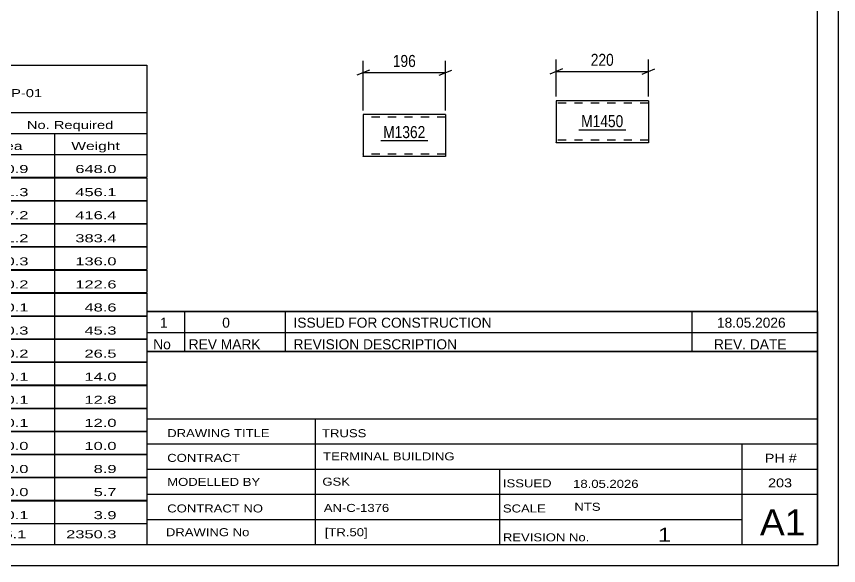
# Model space of a CAD drawing. Header units: millimetres. Extents: x 0 to 841, y 0 to 594.
# Drawn here: x 644.9 to 841, y 0 to 130.9 of the extents above; entities that cross this region are included whole.
import ezdxf

# ---------------------------------------------------------------- set-up
doc = ezdxf.new("R2010")
doc.units = ezdxf.units.MM
doc.linetypes.add('DXK_LINE_DOT2', pattern=[3.9198, 1.9599, -1.9599])
doc.styles.add('Arial Narrow', font='ARIALN.TTF', dxfattribs={"height": 0.2})

# ---------------------------------------------------------------- blocks, each defined once
blk = doc.blocks.new('Unknown-232924716-1133 - 28920')
at = {"color": 5, "linetype": 'Continuous'}
for p, q in [((841, 0), (841, 594)), ((836, 5), (836, 589)), ((5, 5), (836, 5)), ((0, 0), (841, 0))]:
    blk.add_line(p, q, dxfattribs=at)
blk = doc.blocks.new('Part-232924716-29017 - 29016')
at = {"color": 2, "linetype": 'Continuous'}
for p, q in [((747.24, 107.49), (727.63, 107.49)), ((727.63, 107.49), (727.63, 97.59)), ((747.24, 107.49), (747.24, 97.49)), ((727.63, 97.49), (727.63, 97.59)), ((747.24, 97.49), (727.63, 97.49))]:
    blk.add_line(p, q, dxfattribs=at)
at = {"color": 7, "linetype": 'DXK_LINE_DOT2'}
for p, q in [((747.24, 106.89), (727.63, 106.89)), ((747.24, 107.4), (747.24, 107.49)), ((727.63, 98.09), (727.63, 98.14)), ((747.24, 98.09), (727.63, 98.09)), ((747.24, 98.09), (747.24, 98.14))]:
    blk.add_line(p, q, dxfattribs=at)
blk = doc.blocks.new('Part-232924716-29059 - 29058')
at = {"color": 2, "linetype": 'Continuous'}
for p, q in [((795.64, 110.79), (773.64, 110.79)), ((773.64, 110.79), (773.64, 100.88)), ((795.64, 110.79), (795.64, 100.79)), ((773.64, 100.79), (773.64, 100.88)), ((795.64, 100.79), (773.64, 100.79))]:
    blk.add_line(p, q, dxfattribs=at)
at = {"color": 7, "linetype": 'DXK_LINE_DOT2'}
for p, q in [((795.64, 110.19), (773.64, 110.19)), ((773.64, 101.39), (773.64, 101.43)), ((795.64, 101.39), (773.64, 101.39)), ((795.64, 101.39), (795.64, 101.43))]:
    blk.add_line(p, q, dxfattribs=at)
blk = doc.blocks.new('StraightDimension-232924716-29111 - 29016')
at = {"color": 7, "linetype": 'Continuous'}
for p, q in [((727.63, 108.49), (727.63, 120.34)), ((747.24, 108.49), (747.24, 120.34)), ((729.13, 118.09), (726.13, 116.89)), ((745.74, 116.89), (748.74, 118.09)), ((727.63, 117.49), (747.24, 117.49))]:
    blk.add_line(p, q, dxfattribs=at)
at = {"color": 0}
blk.add_wipeout([(740.77, 118.24), (740.77, 122.44), (734.09, 122.44), (734.09, 118.24)], dxfattribs=at)
at = {"color": 3, "style": 'Arial Narrow'}
blk.add_text('196', height=2.863, dxfattribs=at).set_placement((734.69, 118.84))
blk = doc.blocks.new('StraightDimension-232924716-29151 - 29058')
at = {"color": 7, "linetype": 'Continuous'}
for p, q in [((773.64, 111.79), (773.64, 120.62)), ((795.64, 111.79), (795.64, 120.62)), ((775.14, 118.37), (772.14, 117.17)), ((773.64, 117.77), (795.64, 117.77)), ((794.14, 117.17), (797.14, 118.37))]:
    blk.add_line(p, q, dxfattribs=at)
at = {"color": 0}
blk.add_wipeout([(787.98, 118.52), (787.98, 122.72), (781.3, 122.72), (781.3, 118.52)], dxfattribs=at)
at = {"color": 3, "style": 'Arial Narrow'}
blk.add_text('220', height=2.863, dxfattribs=at).set_placement((781.9, 119.12))
blk = doc.blocks.new('Unknown-232924716-30903 - 28920')
at = {"color": 7, "linetype": 'Continuous'}
for p, q in [((676, 51.05), (676, 5)), ((676, 51.05), (836, 51.05)), ((836, 51), (836, 5)), ((676, 35), (836, 35)), ((716.14, 35), (716.14, 5)), ((676, 29), (836, 29)), ((818, 5.05), (818, 29.05)), ((676, 23), (836, 23)), ((760.14, 23), (760.14, 5)), ((676, 17), (836, 17)), ((676, 11), (818, 11)), ((676, 5), (836, 5))]:
    blk.add_line(p, q, dxfattribs=at)
at = {"color": 7, "style": 'Arial Narrow'}
for s, height, width, p in [('DRAWING TITLE', 1.9089, 1.425378, (680.88, 30.61)), ('TRUSS', 1.909, 1.425378, (717.81, 30.59)), ('CONTRACT', 1.909, 1.425378, (680.88, 24.71)), ('TERMINAL BUILDING', 1.9089, 1.425378, (718.06, 25.07)), ('MODELLED BY', 1.9089, 1.425378, (680.88, 18.98)), ('GSK', 1.909, 1.425378, (717.88, 19.04)), ('ISSUED', 1.909, 1.425378, (760.94, 18.64)), ('18.05.2026', 1.909, 1.425378, (777.69, 18.52)), ('CONTRACT NO', 1.9089, 1.425378, (680.88, 12.66)), ('AN-C-1376', 1.909, 1.425378, (718.23, 12.78)), ('SCALE', 1.909, 1.425378, (760.94, 12.65)), ('A1', 6.204, 1.25, (822.24, 7.2)), ('DRAWING No', 1.909, 1.425378, (680.56, 7)), ('[TR.50]', 1.909, 1.425378, (718.46, 6.99)), ('1', 3.34, 1.5, (797.91, 5.68)), ('REVISION No.', 1.9089, 1.425378, (760.94, 5.77))]:
    blk.add_text(s, height=height, dxfattribs=dict(at, width=width)).set_placement(p)
at = {"color": 7, "linetype": 'Continuous', "style": 'Arial Narrow'}
for s, height, width, p in [('PH #', 2.1, 1.42538, (823.4, 24.55)), ('203', 2.1, 1.42538, (824.19, 18.65)), ('NTS', 1.909, 1.425378, (778, 13.05))]:
    blk.add_text(s, height=height, dxfattribs=dict(at, width=width)).set_placement(p)
blk = doc.blocks.new('Unknown-232924716-30904 - 28920')
at = {"color": 7, "linetype": 'Continuous'}
for p, q in [((516, 119.25), (676, 119.25)), ((516, 108), (516, 119.25)), ((676, 119.25), (676, 108)), ((516, 108), (676, 108)), ((516, 108), (516, 103)), ((676, 108), (676, 103)), ((516, 103), (676, 103)), ((516, 103), (516, 98)), ((540, 103), (540, 98)), ((575.5, 103), (575.5, 98)), ((601.5, 103), (601.5, 98)), ((614.5, 103), (614.5, 98)), ((632, 103), (632, 98)), ((654, 103), (654, 98)), ((676, 103), (676, 98)), ((516, 98), (676, 98)), ((516, 97.95), (516, 92.55)), ((516, 97.95), (676, 97.95)), ((540, 98), (540, 92.5)), ((575.5, 98), (575.5, 92.5)), ((601.5, 98), (601.5, 92.5)), ((614.5, 98), (614.5, 92.5)), ((632, 98), (632, 92.5)), ((654, 98), (654, 92.5)), ((676, 97.95), (676, 92.55)), ((516, 92.55), (676, 92.55)), ((516, 92.45), (516, 87.05)), ((516, 92.45), (676, 92.45)), ((540, 92.5), (540, 87)), ((575.5, 92.5), (575.5, 87)), ((601.5, 92.5), (601.5, 87)), ((614.5, 92.5), (614.5, 87)), ((632, 92.5), (632, 87)), ((654, 92.5), (654, 87)), ((676, 92.45), (676, 87.05)), ((516, 87.05), (676, 87.05)), ((516, 86.95), (516, 81.55)), ((516, 86.95), (676, 86.95)), ((540, 87), (540, 81.5)), ((575.5, 87), (575.5, 81.5)), ((601.5, 87), (601.5, 81.5)), ((614.5, 87), (614.5, 81.5)), ((632, 87), (632, 81.5)), ((654, 87), (654, 81.5)), ((676, 86.95), (676, 81.55)), ((516, 81.55), (676, 81.55)), ((516, 81.45), (516, 76.05)), ((516, 81.45), (676, 81.45)), ((540, 81.5), (540, 76)), ((575.5, 81.5), (575.5, 76)), ((601.5, 81.5), (601.5, 76)), ((614.5, 81.5), (614.5, 76)), ((632, 81.5), (632, 76)), ((654, 81.5), (654, 76)), ((676, 81.45), (676, 76.05)), ((516, 76.05), (676, 76.05)), ((516, 75.95), (516, 70.55)), ((516, 75.95), (676, 75.95)), ((540, 76), (540, 70.5)), ((575.5, 76), (575.5, 70.5)), ((601.5, 76), (601.5, 70.5)), ((614.5, 76), (614.5, 70.5)), ((632, 76), (632, 70.5)), ((654, 76), (654, 70.5)), ((676, 75.95), (676, 70.55)), ((516, 70.55), (676, 70.55)), ((516, 70.45), (516, 65.05)), ((516, 70.45), (676, 70.45)), ((540, 70.5), (540, 65)), ((575.5, 70.5), (575.5, 65)), ((601.5, 70.5), (601.5, 65)), ((614.5, 70.5), (614.5, 65)), ((632, 70.5), (632, 65)), ((654, 70.5), (654, 65)), ((676, 70.45), (676, 65.05)), ((516, 65.05), (676, 65.05)), ((516, 64.95), (516, 59.55)), ((516, 64.95), (676, 64.95)), ((540, 65), (540, 59.5)), ((575.5, 65), (575.5, 59.5)), ((601.5, 65), (601.5, 59.5)), ((614.5, 65), (614.5, 59.5)), ((632, 65), (632, 59.5)), ((654, 65), (654, 59.5)), ((676, 64.95), (676, 59.55)), ((516, 59.55), (676, 59.55)), ((516, 59.45), (516, 54.05)), ((516, 59.45), (676, 59.45)), ((540, 59.5), (540, 54)), ((575.5, 59.5), (575.5, 54)), ((601.5, 59.5), (601.5, 54)), ((614.5, 59.5), (614.5, 54)), ((632, 59.5), (632, 54)), ((654, 59.5), (654, 54)), ((676, 59.45), (676, 54.05)), ((516, 54.05), (676, 54.05)), ((516, 53.95), (516, 48.55)), ((516, 53.95), (676, 53.95)), ((540, 54), (540, 48.5)), ((575.5, 54), (575.5, 48.5)), ((601.5, 54), (601.5, 48.5)), ((614.5, 54), (614.5, 48.5)), ((632, 54), (632, 48.5)), ((654, 54), (654, 48.5)), ((676, 53.95), (676, 48.55)), ((516, 48.55), (676, 48.55)), ((516, 48.45), (516, 43.05)), ((516, 48.45), (676, 48.45)), ((540, 48.5), (540, 43)), ((575.5, 48.5), (575.5, 43)), ((601.5, 48.5), (601.5, 43)), ((614.5, 48.5), (614.5, 43)), ((632, 48.5), (632, 43)), ((654, 48.5), (654, 43)), ((676, 48.45), (676, 43.05)), ((516, 43.05), (676, 43.05)), ((516, 42.95), (516, 37.55)), ((516, 42.95), (676, 42.95)), ((540, 43), (540, 37.5)), ((575.5, 43), (575.5, 37.5)), ((601.5, 43), (601.5, 37.5)), ((614.5, 43), (614.5, 37.5)), ((632, 43), (632, 37.5)), ((654, 43), (654, 37.5)), ((676, 42.95), (676, 37.55)), ((516, 37.55), (676, 37.55)), ((516, 37.45), (516, 32.05)), ((516, 37.45), (676, 37.45)), ((540, 37.5), (540, 32)), ((575.5, 37.5), (575.5, 32)), ((601.5, 37.5), (601.5, 32)), ((614.5, 37.5), (614.5, 32)), ((632, 37.5), (632, 32)), ((654, 37.5), (654, 32)), ((676, 37.45), (676, 32.05)), ((516, 32.05), (676, 32.05)), ((516, 31.95), (516, 26.55)), ((516, 31.95), (676, 31.95)), ((540, 32), (540, 26.5)), ((575.5, 32), (575.5, 26.5)), ((601.5, 32), (601.5, 26.5)), ((614.5, 32), (614.5, 26.5)), ((632, 32), (632, 26.5)), ((654, 32), (654, 26.5)), ((676, 31.95), (676, 26.55)), ((516, 26.55), (676, 26.55)), ((516, 26.45), (516, 21.05)), ((516, 26.45), (676, 26.45)), ((540, 26.5), (540, 21)), ((575.5, 26.5), (575.5, 21)), ((601.5, 26.5), (601.5, 21)), ((614.5, 26.5), (614.5, 21)), ((632, 26.5), (632, 21)), ((654, 26.5), (654, 21)), ((676, 26.45), (676, 21.05)), ((516, 21.05), (676, 21.05)), ((516, 20.95), (516, 15.55)), ((516, 20.95), (676, 20.95)), ((540, 21), (540, 15.5)), ((575.5, 21), (575.5, 15.5)), ((601.5, 21), (601.5, 15.5)), ((614.5, 21), (614.5, 15.5)), ((632, 21), (632, 15.5)), ((654, 21), (654, 15.5)), ((676, 20.95), (676, 15.55)), ((516, 15.55), (676, 15.55)), ((516, 15.45), (516, 10.05)), ((516, 15.45), (676, 15.45)), ((540, 15.5), (540, 10)), ((575.5, 15.5), (575.5, 10)), ((601.5, 15.5), (601.5, 10)), ((614.5, 15.5), (614.5, 10)), ((632, 15.5), (632, 10)), ((654, 15.5), (654, 10)), ((676, 15.45), (676, 10.05)), ((516, 10.05), (676, 10.05)), ((516, 10), (676, 10)), ((516, 10), (516, 5)), ((632, 10), (632, 5)), ((654, 10), (654, 5)), ((676, 10), (676, 5)), ((516, 5), (676, 5))]:
    blk.add_line(p, q, dxfattribs=at)
at = {"color": 7, "style": 'Arial Narrow'}
for s, height, width, p in [('GENERAL NOTES & WELD DETAILS :', 2.8633, 1.4, (517.15, 111.56)), ('REFER TYP DRAWING TYP-01', 1.9089, 1.6, (600.7, 111.66)), ("MATERIAL LIST FOR ASSEMBLY MK'D", 1.9089, 1.6, (517.15, 104.06)), ('TR50', 1.909, 1.794707, (611, 103.97)), ('1', 1.91, 1.794707, (638.08, 104.06)), ('No. Required', 1.9089, 1.6, (647.41, 104.06)), ('Mark', 1.909, 1.7, (517.34, 99)), ('Profile', 1.909, 1.7, (550.41, 99)), ('Material', 1.909, 1.7, (580.54, 99.06)), ('No.', 1.909, 1.7, (605.5, 99.06)), ('Length', 1.909, 1.7, (616, 99.06)), ('Area', 1.909, 1.7, (638.5, 99.06)), ('Weight', 1.909, 1.7, (658, 99.06))]:
    blk.add_text(s, height=height, dxfattribs=dict(at, width=width)).set_placement(p)
at = {"color": 7, "linetype": 'Continuous', "style": 'Arial Narrow'}
for s, height, width, p in [('BC128', 1.909, 1.794707, (517.5, 93.56)), ('SHS150*8', 1.909, 1.794707, (542, 93.56)), ('E350', 1.909, 1.794707, (581.74, 93.56)), ('1', 1.91, 1.794707, (605.86, 93.56)), ('18165', 1.909, 1.794707, (616.4, 93.56)), ('10.9', 1.909, 1.794707, (640.13, 93.56)), ('648.0', 1.909, 1.794707, (658.96, 93.56)), ('M412', 1.909, 1.794707, (517.5, 88.06)), ('SHS100*6', 1.909, 1.794707, (542, 88.06)), ('E350', 1.909, 1.794707, (581.74, 88.06)), ('8', 1.91, 1.794707, (605.86, 88.06)), ('3256', 1.909, 1.794707, (618.58, 88.06)), ('1.3', 1.909, 1.794707, (642.32, 88.06)), ('456.1', 1.909, 1.794707, (658.96, 88.06)), ('TR50', 1.909, 1.794707, (517.5, 82.56)), ('SHS100*8', 1.909, 1.794707, (542, 82.56)), ('E350', 1.909, 1.794707, (581.74, 82.56)), ('1', 1.91, 1.794707, (605.86, 82.56)), ('18017', 1.909, 1.794707, (616.4, 82.56)), ('7.2', 1.909, 1.794707, (642.32, 82.56)), ('416.4', 1.909, 1.794707, (658.96, 82.56)), ('M413', 1.909, 1.794707, (517.5, 77.06)), ('SHS100*6', 1.909, 1.794707, (542, 77.06)), ('E350', 1.909, 1.794707, (581.74, 77.06)), ('7', 1.91, 1.794707, (605.86, 77.06)), ('3162', 1.909, 1.794707, (618.58, 77.06)), ('1.2', 1.909, 1.794707, (642.32, 77.06)), ('383.4', 1.909, 1.794707, (658.96, 77.06)), ('SP12', 1.909, 1.794707, (517.5, 71.56)), ('PL20*380', 1.909, 1.794707, (542, 71.56)), ('E350', 1.909, 1.794707, (581.74, 71.56)), ('6', 1.91, 1.794707, (605.86, 71.56)), ('380', 1.909, 1.794707, (620.77, 71.56)), ('0.3', 1.909, 1.794707, (642.32, 71.56)), ('136.0', 1.909, 1.794707, (658.96, 71.56)), ('PL581', 1.909, 1.794707, (517.5, 66.06)), ('PL12*300', 1.909, 1.794707, (542, 66.06)), ('E350', 1.909, 1.794707, (581.74, 66.06)), ('14', 1.909, 1.794707, (604.76, 66.06)), ('310', 1.909, 1.794707, (620.77, 66.06)), ('0.2', 1.909, 1.794707, (642.32, 66.06)), ('122.6', 1.909, 1.794707, (658.96, 66.06)), ('M1362', 1.909, 1.794707, (517.5, 60.56)), ('RHS100*100*6', 1.9089, 1.794707, (542, 60.56)), ('E350', 1.909, 1.794707, (581.74, 60.56)), ('14', 1.909, 1.794707, (604.76, 60.56)), ('196', 1.909, 1.794707, (620.77, 60.56)), ('0.1', 1.909, 1.794707, (642.32, 60.56)), ('48.6', 1.909, 1.794707, (661.14, 60.56)), ('SP3', 1.909, 1.794707, (517.5, 55.06)), ('PL20*380', 1.909, 1.794707, (542, 55.06)), ('E350', 1.909, 1.794707, (581.74, 55.06)), ('2', 1.91, 1.794707, (605.86, 55.06)), ('380', 1.909, 1.794707, (620.77, 55.06)), ('0.3', 1.909, 1.794707, (642.32, 55.06)), ('45.3', 1.909, 1.794707, (661.14, 55.06)), ('SP4', 1.909, 1.794707, (517.5, 49.56)), ('PL16*325', 1.909, 1.794707, (542, 49.56)), ('E350', 1.909, 1.794707, (581.74, 49.56)), ('2', 1.91, 1.794707, (605.86, 49.56)), ('325', 1.909, 1.794707, (620.77, 49.56)), ('0.2', 1.909, 1.794707, (642.32, 49.56)), ('26.5', 1.909, 1.794707, (661.14, 49.56)), ('TB29', 1.909, 1.794707, (517.5, 44.06)), ('RHS150*110*6', 1.9089, 1.794707, (542, 44.06)), ('E350', 1.909, 1.794707, (581.74, 44.06)), ('3', 1.91, 1.794707, (605.86, 44.06)), ('200', 1.909, 1.794707, (620.77, 44.06)), ('0.1', 1.909, 1.794707, (642.32, 44.06)), ('14.0', 1.909, 1.794707, (661.14, 44.06)), ('TB35', 1.909, 1.794707, (517.5, 38.56)), ('RHS150*110*6', 1.9089, 1.794707, (542, 38.56)), ('E350', 1.909, 1.794707, (581.74, 38.56)), ('3', 1.91, 1.794707, (605.86, 38.56)), ('182', 1.909, 1.794707, (620.77, 38.56)), ('0.1', 1.909, 1.794707, (642.32, 38.56)), ('12.8', 1.909, 1.794707, (661.14, 38.56)), ('PL66', 1.909, 1.794707, (517.5, 33.06)), ('PL10*150', 1.909, 1.794707, (542, 33.06)), ('E350', 1.909, 1.794707, (581.74, 33.06)), ('6', 1.91, 1.794707, (605.86, 33.06)), ('170', 1.909, 1.794707, (620.77, 33.06)), ('0.1', 1.909, 1.794707, (642.32, 33.06)), ('12.0', 1.909, 1.794707, (661.14, 33.06)), ('ST16', 1.909, 1.794707, (517.5, 27.56)), ('PL8*100', 1.909, 1.794707, (542, 27.56)), ('E350', 1.909, 1.794707, (581.74, 27.56)), ('24', 1.909, 1.794707, (604.76, 27.56)), ('135', 1.909, 1.794707, (620.77, 27.56)), ('0.0', 1.909, 1.794707, (642.32, 27.56)), ('10.0', 1.909, 1.794707, (661.14, 27.56)), ('ST15', 1.909, 1.794707, (517.5, 22.06)), ('PL8*100', 1.909, 1.794707, (542, 22.06)), ('E350', 1.909, 1.794707, (581.74, 22.06)), ('24', 1.909, 1.794707, (604.76, 22.06)), ('121', 1.909, 1.794707, (620.77, 22.06)), ('0.0', 1.909, 1.794707, (642.32, 22.06)), ('8.9', 1.909, 1.794707, (663.33, 22.06)), ('ST10', 1.909, 1.794707, (517.5, 16.56)), ('PL8*100', 1.909, 1.794707, (542, 16.56)), ('E350', 1.909, 1.794707, (581.74, 16.56)), ('16', 1.909, 1.794707, (604.76, 16.56)), ('115', 1.909, 1.794707, (620.77, 16.56)), ('0.0', 1.909, 1.794707, (642.32, 16.56)), ('5.7', 1.909, 1.794707, (663.33, 16.56)), ('M1450', 1.909, 1.794707, (517.5, 11.06)), ('RHS100*100*6', 1.9089, 1.794707, (542, 11.06)), ('E350', 1.909, 1.794707, (581.74, 11.06)), ('1', 1.91, 1.794707, (605.86, 11.06)), ('220', 1.909, 1.794707, (620.77, 11.06)), ('0.1', 1.909, 1.794707, (642.32, 11.06)), ('3.9', 1.909, 1.794707, (663.33, 11.06)), ('Total', 1.909, 1.7, (618.33, 6.5)), ('46.1', 1.909, 1.794707, (639.64, 6.5)), ('2350.3', 1.909, 1.794707, (656.77, 6.5))]:
    blk.add_text(s, height=height, dxfattribs=dict(at, width=width)).set_placement(p)
blk = doc.blocks.new('Unknown-232924716-30906 - 28920')
at = {"color": 7, "linetype": 'Continuous'}
for p, q in [((676, 60.55), (836, 60.55)), ((836, 60.55), (676, 60.55)), ((676, 60.55), (676, 55.55)), ((685, 60.55), (685, 55.55)), ((709, 60.55), (709, 55.55)), ((806, 60.55), (806, 55.55)), ((836, 60.55), (836, 55.55)), ((676, 55.55), (836, 55.55)), ((676, 55.55), (676, 51.05)), ((676, 55.55), (836, 55.55)), ((685, 55.55), (685, 51.05)), ((709, 55.55), (709, 51.05)), ((806, 55.55), (806, 51.05)), ((836, 55.55), (836, 51.05)), ((836, 51.05), (676, 51.05))]:
    blk.add_line(p, q, dxfattribs=at)
at = {"color": 7, "linetype": 'Continuous', "style": 'Arial Narrow'}
for s, height, width, p in [('1', 2.39, 1.196471, (679.16, 56.7)), ('0', 2.39, 1.196471, (694, 56.7)), ('ISSUED FOR CONSTRUCTION', 2.3861, 1.196471, (711, 56.7)), ('18.05.2026', 2.386, 1.196471, (812, 56.7)), ('No', 2.386, 1.2, (677.54, 51.55)), ('REV MARK', 2.386, 1.2, (686, 51.55)), ('REVISION DESCRIPTION', 2.3861, 1.2, (711, 51.55)), ('REV. DATE', 2.386, 1.2, (811.28, 51.55))]:
    blk.add_text(s, height=height, dxfattribs=dict(at, width=width)).set_placement(p)
blk = doc.blocks.new('Mark-232924716-29160 - 29016')
at = {"color": 0}
blk.add_wipeout([(742.46, 101.9), (742.46, 104.9), (732.4, 104.9), (732.4, 101.9)], dxfattribs=at)
blk.add_wipeout([(742.46, 101.9), (742.46, 104.9), (732.4, 104.9), (732.4, 101.9)], dxfattribs=at)
at = {"color": 30, "linetype": 'Continuous'}
blk.add_line((731.8, 101.3), (743.06, 101.3), dxfattribs=at)
at = {"color": 3, "style": 'Arial Narrow'}
blk.add_text('M1362', height=2.863, dxfattribs=at).set_placement((732.4, 101.9))
blk = doc.blocks.new('Mark-232924716-29168 - 29058')
at = {"color": 0}
blk.add_wipeout([(789.67, 104.5), (789.67, 107.5), (779.62, 107.5), (779.62, 104.5)], dxfattribs=at)
blk.add_wipeout([(789.67, 104.5), (789.67, 107.5), (779.62, 107.5), (779.62, 104.5)], dxfattribs=at)
at = {"color": 30, "linetype": 'Continuous'}
blk.add_line((779.02, 103.9), (790.27, 103.9), dxfattribs=at)
at = {"color": 3, "style": 'Arial Narrow'}
blk.add_text('M1450', height=2.863, dxfattribs=at).set_placement((779.62, 104.5))

msp = doc.modelspace()

# ---------------------------------------------------------------- block references
for name in ['Unknown-232924716-1133 - 28920', 'Unknown-232924716-30904 - 28920', 'Part-232924716-29059 - 29058', 'Part-232924716-29017 - 29016', 'Unknown-232924716-30906 - 28920', 'Unknown-232924716-30903 - 28920']:
    msp.add_blockref(name, (0, 0))

# ---------------------------------------------------------------- next in the draw order: block references
for name in ['StraightDimension-232924716-29111 - 29016', 'StraightDimension-232924716-29151 - 29058', 'Mark-232924716-29168 - 29058', 'Mark-232924716-29160 - 29016']:
    msp.add_blockref(name, (0, 0))

doc.saveas('drawing.dxf')
